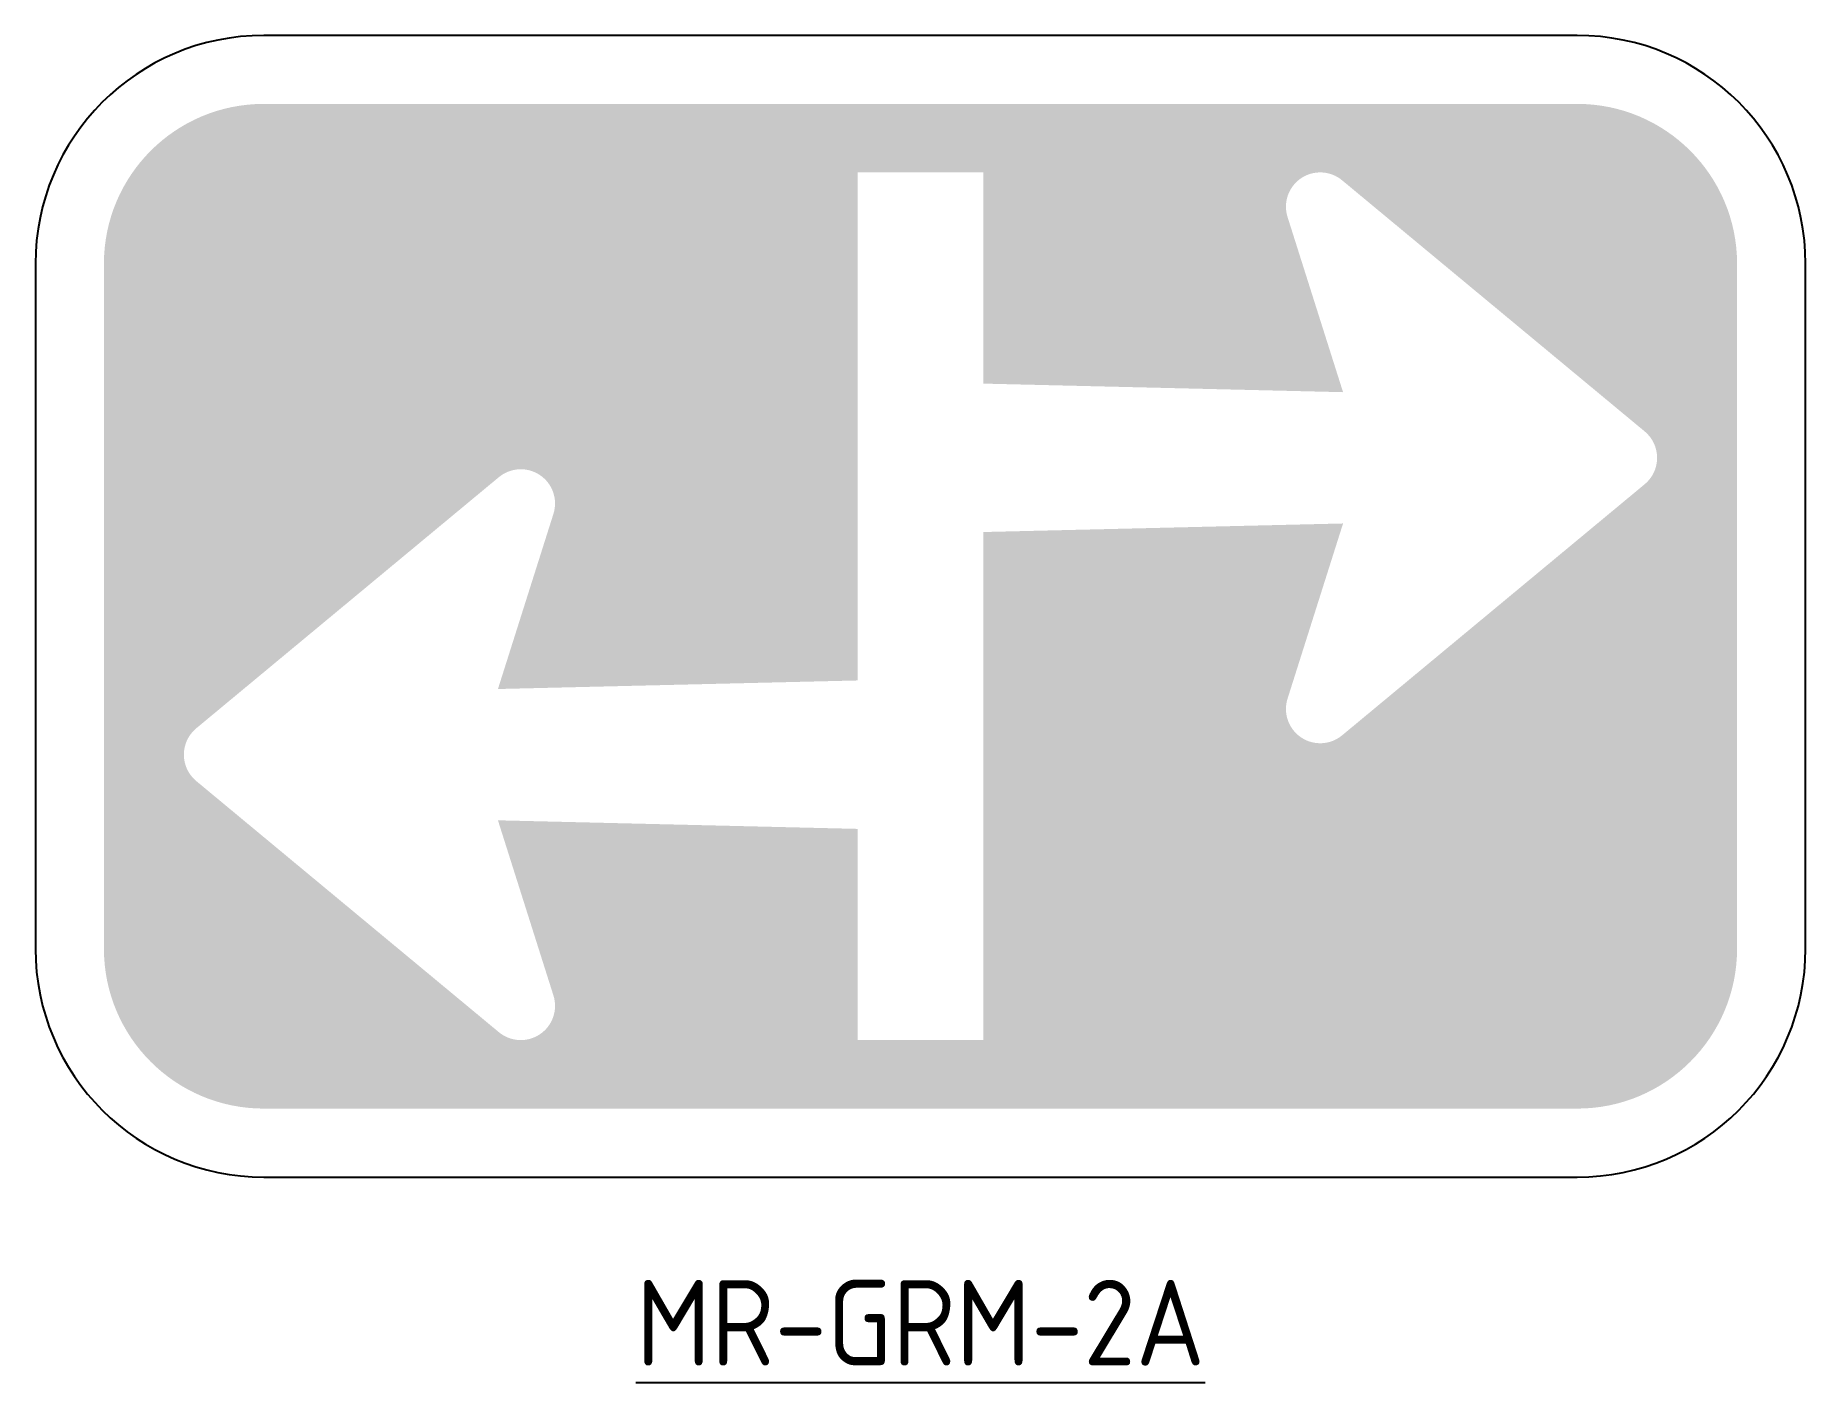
# Model space of a CAD drawing. Header units: millimetres. Extents: x -31 to 31, y -7.2 to 40.
import ezdxf

# ---------------------------------------------------------------- set-up
doc = ezdxf.new("R2010")
doc.units = ezdxf.units.MM
doc.layers.add('SIGN_BLACK', color=7, linetype='Continuous', true_color=0x0a0a0a)
doc.layers.add('SIGN_BLUE', color=7, linetype='Continuous', true_color=0x165788)
doc.layers.add('T35', color=3, linetype='Continuous')
doc.styles.add('T35', font='isocp2.shx', dxfattribs={"height": 3.5})

msp = doc.modelspace()

# ---------------------------------------------------------------- hatches: boundary and pattern name
at = {"layer": 'SIGN_BLUE'}
h = msp.add_hatch(color=256, dxfattribs=at)
h.dxf.hatch_style = 1
edge = h.paths.add_edge_path(flags=16)
edge.add_line((2.2, 35.2), (2.2, 27.8))
edge.add_line((2.2, 27.8), (14.8, 27.5))
edge.add_line((14.8, 27.5), (12.85601058426682, 33.63766284114045))
edge.add_arc((14, 34), 1.199999999999979, 50.300926516526374, 197.574620058453, ccw=False)
edge.add_line((14.76650645078416, 34.92329186117185), (25.36650645078416, 26.12329186117185))
edge.add_arc((24.6, 25.2), 1.199999999999998, -50.300926516524726, 50.300926516524726, ccw=False)
edge.add_line((25.36650645078416, 24.27670813882814), (14.76650645078426, 15.47670813882814))
edge.add_arc((14, 16.40000000000009), 1.200000000000097, 162.4253799415566, 309.6990734834742, ccw=False)
edge.add_line((12.85601058426673, 16.76233715885946), (14.8, 22.9))
edge.add_line((14.8, 22.9), (2.199999999999999, 22.6))
edge.add_line((2.2, 22.6), (2.2, 4.800000000000093))
edge.add_line((2.2, 4.800000000000091), (-2.2, 4.800000000000091))
edge.add_line((-2.2, 4.800000000000091), (-2.2, 12.20000000000009))
edge.add_line((-2.2, 12.20000000000009), (-14.8, 12.50000000000009))
edge.add_line((-14.8, 12.50000000000009), (-12.85601058426682, 6.362337158859646))
edge.add_arc((-14, 6.000000000000091), 1.199999999999979, -129.69907348347363, 17.57462005845298, ccw=False)
edge.add_line((-14.76650645078416, 5.076708138828235), (-25.36650645078416, 13.87670813882823))
edge.add_arc((-24.6, 14.80000000000009), 1.199999999999998, 129.6990734834753, 230.3009265165247, ccw=False)
edge.add_line((-25.36650645078416, 15.72329186117195), (-14.76650645078426, 24.52329186117195))
edge.add_arc((-14, 23.60000000000009), 1.200000000000027, -17.574620058447522, 129.699073483477, ccw=False)
edge.add_line((-12.85601058426673, 23.23766284114063), (-14.8, 17.10000000000009))
edge.add_line((-14.8, 17.10000000000009), (-2.199999999999999, 17.40000000000009))
edge.add_line((-2.2, 17.40000000000009), (-2.2, 35.2))
edge.add_line((-2.2, 35.2), (2.2, 35.2))
edge = h.paths.add_edge_path()
edge.add_arc((-23, 8), 5.600000000000001, 180, 270)
edge.add_line((-23, 2.4), (23, 2.4))
edge.add_arc((23, 8), 5.600000000000001, 270, 360)
edge.add_line((28.6, 8), (28.6, 32))
edge.add_arc((23, 32), 5.600000000000001, 0, 90)
edge.add_line((23, 37.6), (-23, 37.6))
edge.add_arc((-23, 32), 5.600000000000001, 90, 180)
edge.add_line((-28.6, 32), (-28.6, 8))

# ---------------------------------------------------------------- linework, layer by layer
at = {"layer": 'SIGN_BLACK'}
msp.add_lwpolyline([(-31, 8, 0.414213562373095), (-23, 0), (23, 0, 0.414213562373095), (31, 8), (31, 32, 0.414213562373095), (23, 40), (-23, 40, 0.414213562373095), (-31, 32)], format="xyb", close=True, dxfattribs=at)

# ---------------------------------------------------------------- texts
at = {"layer": 'T35', "insert": (-4.547473508864641e-14, -3.6), "char_height": 3, "attachment_point": 2, "style": 'T35'}
msp.add_mtext('{\\LMR-GRM-2A}', dxfattribs=at)

doc.saveas('drawing.dxf')
